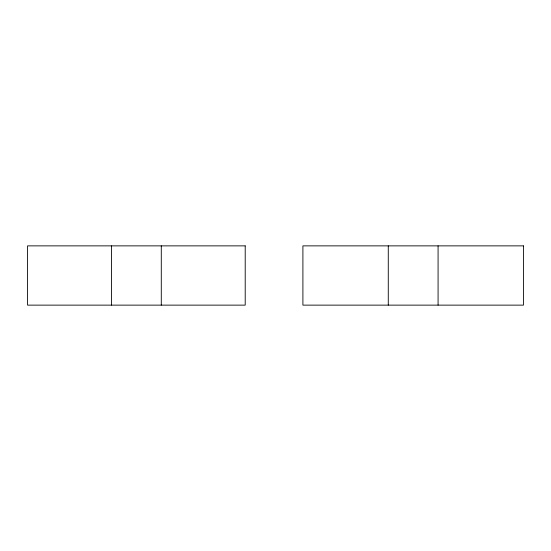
<?xml version="1.0" encoding="UTF-8"?>
<svg xmlns="http://www.w3.org/2000/svg" width="551" height="551" viewBox="0 0 551 551"><rect width="100%" height="100%" fill="white"/><g stroke="black" fill="none" stroke-linecap="round" stroke-linejoin="round"><path stroke-width="0.83" d="M438.079 245.87L438.079 305.13M388.276 245.87L388.276 305.13M161.285 245.87L161.285 305.13M111.474 245.87L111.474 305.13M245.209 245.87L27.55 245.87L27.55 305.13L245.209 305.13L245.209 245.87M523.45 245.87L302.905 245.87L302.905 305.13L523.45 305.13L523.45 245.87"/></g></svg>
